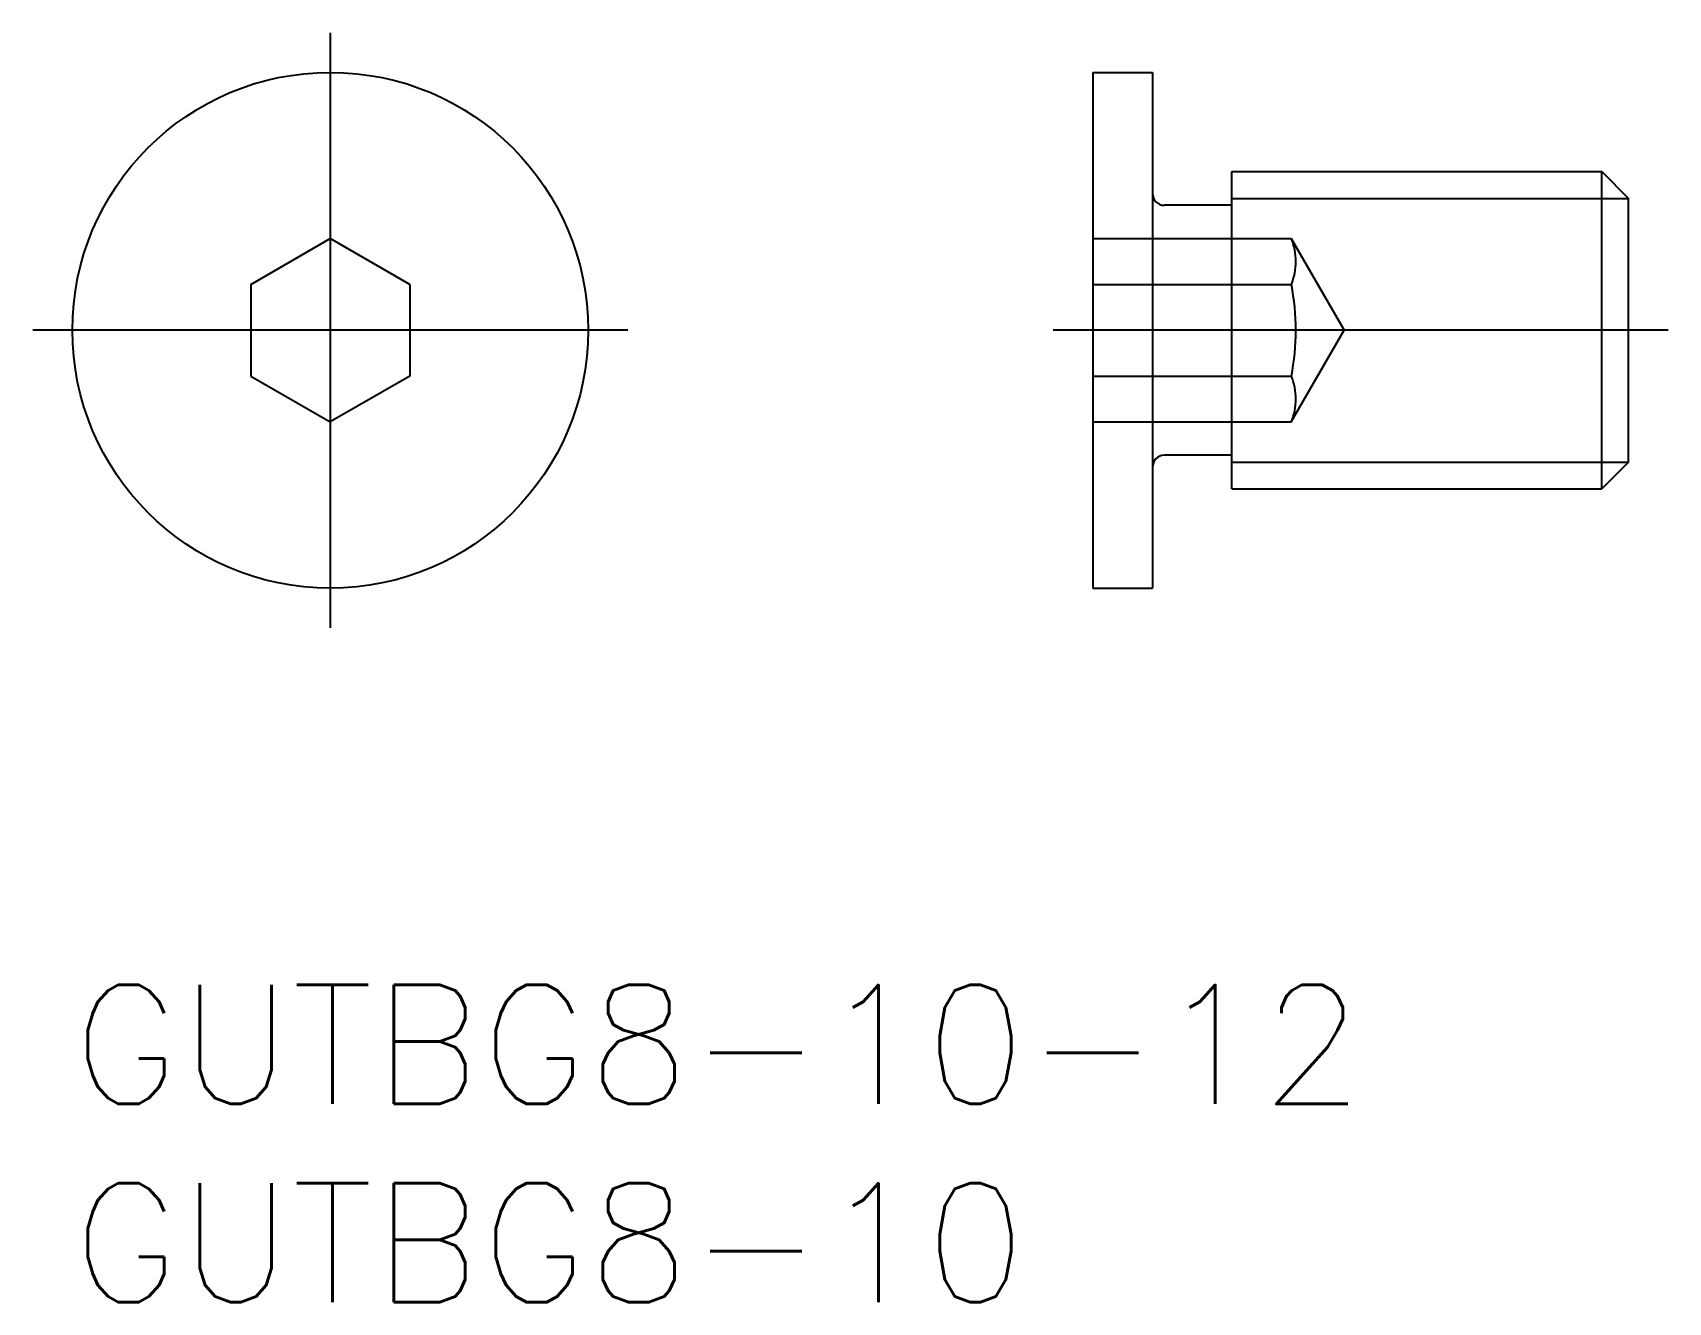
# Model space of a CAD drawing. Extents: x -1 to 40.2, y -8 to 24.
import ezdxf

# ---------------------------------------------------------------- set-up
doc = ezdxf.new("R2010")
doc.units = 0
doc.header["$LTSCALE"] = 0.5
doc.linetypes.add('CENTER', pattern=[50.8, 31.75, -6.35, 6.35, -6.35])
doc.linetypes.add('DASHED', pattern=[19.05, 12.7, -6.35])
doc.layers.get('0').update_dxf_attribs({"linetype": 'CONTINUOUS'})
for name, color, linetype in [('MSM_CENTER', 1, 'CENTER'), ('MSM_CONTINUOUS', 7, 'CONTINUOUS'), ('MSM_DASHED', 4, 'DASHED'), ('MSM_NARROW', 5, 'CONTINUOUS'), ('MSM_PART_NUMBER', 7, 'CONTINUOUS')]:
    doc.layers.add(name, color=color, linetype=linetype)
doc.styles.get("Standard").update_dxf_attribs({"font": 'txt.shx', "height": 3, "bigfont": 'bigfont.shx'})

# ---------------------------------------------------------------- blocks, each defined once
blk = doc.blocks.new('*U2')
at = {"layer": 'MSM_PART_NUMBER'}
blk.add_text('GUTBG8-10-12', height=3, dxfattribs=at).set_placement((0, -3))
blk = doc.blocks.new('*U3')
at = {"layer": 'MSM_PART_NUMBER'}
blk.add_text('GUTBG8-10', height=3, dxfattribs=at).set_placement((0, -8))

msp = doc.modelspace()

# ---------------------------------------------------------------- linework, layer by layer
at = {"color": 7, "linetype": 'CONTINUOUS'}
for p, q in [((25.719, 23), (27.219, 23)), ((25.719, 23), (25.719, 10)), ((27.219, 23), (27.219, 10)), ((29.219, 12.5), (29.219, 20.5)), ((29.219, 19.65), (27.519, 19.65)), ((4.5, 17.655), (6.5, 18.809)), ((8.5, 17.655), (6.5, 18.809)), ((4.5, 17.655), (4.5, 15.345)), ((8.5, 17.655), (8.5, 15.345)), ((4.5, 15.345), (6.5, 14.191)), ((8.5, 15.345), (6.5, 14.191)), ((29.219, 13.35), (27.519, 13.35)), ((25.719, 10), (27.219, 10))]:
    msp.add_line(p, q, dxfattribs=at)
msp.add_circle((6.5, 16.5), 6.5, dxfattribs=at)
for centre, start, end in [((27.519, 19.95), 180, 270), ((27.519, 13.05), 90, 180)]:
    msp.add_arc(centre, 0.3, start, end, dxfattribs=at)
at = {"layer": 'MSM_CENTER'}
for p, q in [((6.5, 24), (6.5, 9)), ((14, 16.5), (-1, 16.5)), ((40.219, 16.5), (24.719, 16.5))]:
    msp.add_line(p, q, dxfattribs=at)
at = {"layer": 'MSM_CONTINUOUS'}
for p, q in [((29.219, 20.5), (38.543, 20.5)), ((38.543, 12.5), (38.543, 20.5)), ((38.543, 20.5), (39.219, 19.823)), ((39.219, 13.177), (39.219, 19.823)), ((39.219, 13.177), (38.543, 12.5)), ((29.219, 12.5), (38.543, 12.5))]:
    msp.add_line(p, q, dxfattribs=at)
at = {"layer": 'MSM_DASHED'}
for p, q in [((25.719, 18.809), (30.719, 18.809)), ((30.719, 18.809), (32.053, 16.5)), ((25.719, 17.655), (30.719, 17.655)), ((30.719, 14.191), (32.053, 16.5)), ((25.719, 15.345), (30.719, 15.345)), ((25.719, 14.191), (30.719, 14.191))]:
    msp.add_line(p, q, dxfattribs=at)
for centre, radius, start, end in [((29.29, 18.232), 1.542, 338.0126, 21.9874), ((24.832, 16.5), 6, 348.9042, 11.0958), ((29.29, 14.768), 1.542, 338.0126, 21.9874)]:
    msp.add_arc(centre, radius, start, end, dxfattribs=at)
at = {"layer": 'MSM_NARROW'}
for p, q in [((29.219, 19.823), (39.219, 19.823)), ((29.219, 13.177), (39.219, 13.177))]:
    msp.add_line(p, q, dxfattribs=at)

# ---------------------------------------------------------------- block references
at = {"layer": 'MSM_CONTINUOUS'}
for name in ['*U2', '*U3']:
    msp.add_blockref(name, (0, 0), dxfattribs=at)

doc.saveas('drawing.dxf')
